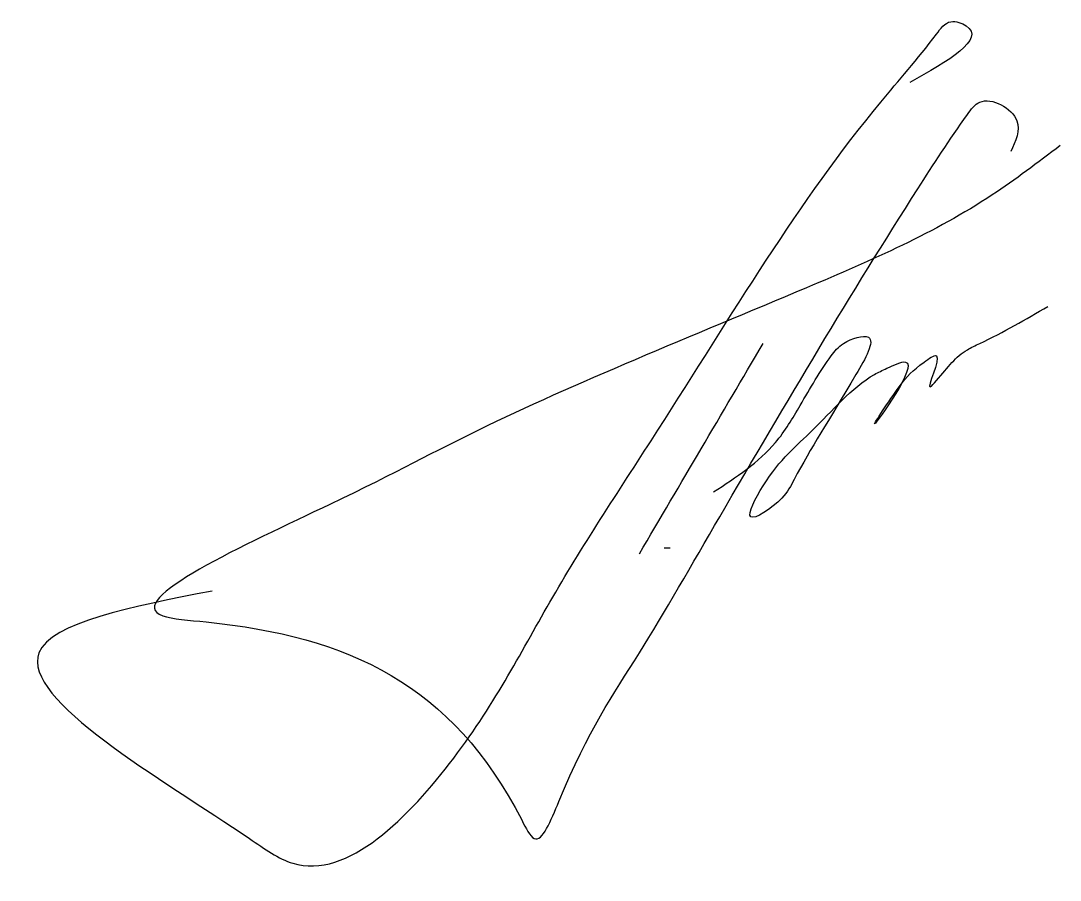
# Paper-space layout 'Лист1' of a CAD drawing. Header units: millimetres. Extents: x 42 to 210, y 32 to 170.
import ezdxf

# ---------------------------------------------------------------- set-up
doc = ezdxf.new("R2010")
doc.units = ezdxf.units.MM
doc.layers.add('Sign', color=5, linetype='Continuous')

psp = doc.layouts.new('Лист1')

# ---------------------------------------------------------------- linework, layer by layer
at = {"layer": 'Sign'}
for points in [[(72.94, 78.28), (44.94, 68.28), (78.94, 38.28), (85.94, 34.28), (111.94, 51.28), (127.94, 77.28), (144.94, 104.28), (180.94, 157.28), (189.94, 168.28), (192.25, 170.28), (194.74, 169.62), (185.62, 160.43)], [(209.94, 150.28), (198.94, 142.28), (168.94, 127.28), (115.94, 104.28), (91.94, 92.28), (64.94, 74.28), (71.94, 73.28), (122.94, 41.28), (124.94, 38.28), (128.94, 44.28), (141.94, 68.28), (154.94, 90.28), (186.94, 143.28), (194.94, 155.28), (196.94, 157.28), (202.94, 154.28), (201.94, 149.28)], [(153.94, 94.28), (163.94, 102.28), (167.94, 108.28), (172.94, 116.28), (174.94, 118.28), (178.94, 119.28), (176.94, 113.28), (166.94, 96.28), (164.94, 93.28), (159.94, 90.28), (161.94, 95.28), (169.94, 104.28), (179.94, 113.28), (181.94, 114.28), (184.94, 115.28), (179.94, 105.28), (183.94, 111.28), (187.94, 115.28), (189.94, 116.28), (188.94, 111.28), (189.94, 112.28), (194.94, 117.28), (196.94, 118.28), (207.94, 124.28)], [(141.94, 84.28), (161.94, 118.28)], [(145.94, 85.28), (146.94, 85.28)]]:
    psp.add_spline(points, degree=3, dxfattribs=at)

doc.saveas('drawing.dxf')
